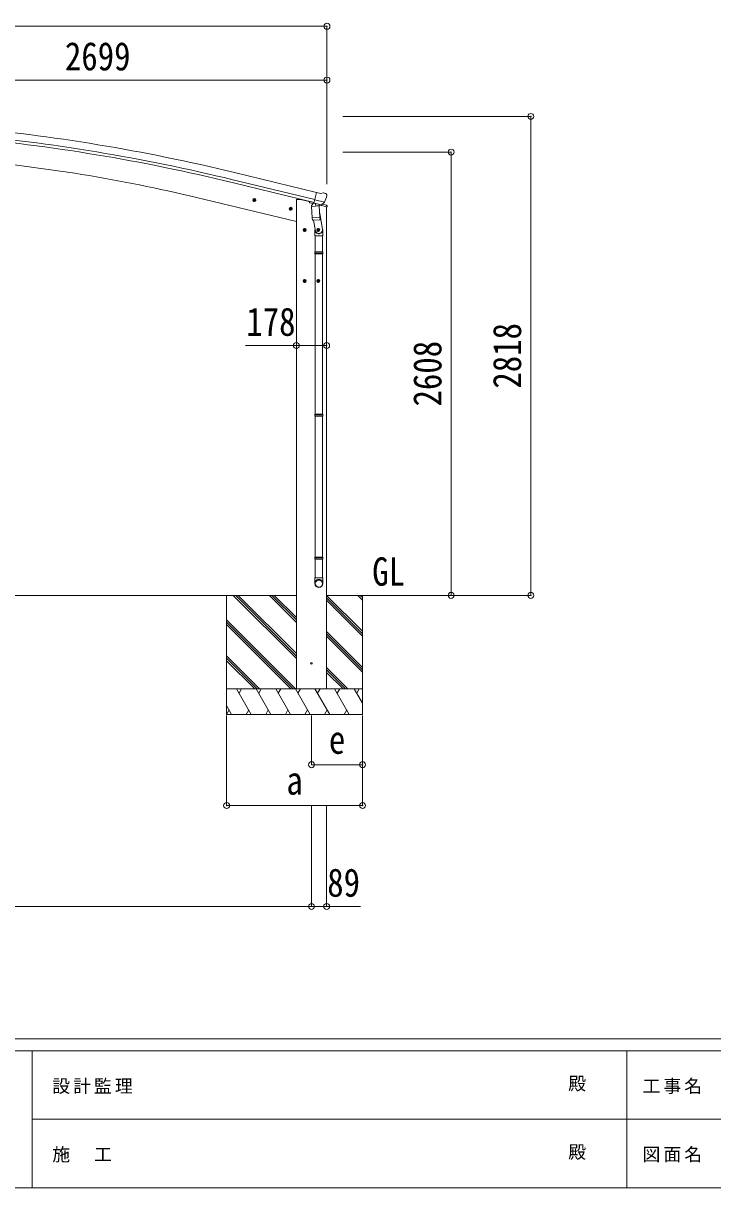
# Model space of a CAD drawing. Units: millimetres at full size, sheet at 1:35. Extents: x -9783 to 9892, y -6828 to 6752.
# Drawn here: x -4022 to 36, y -6828 to 23 of the extents above; entities that cross this region are included whole.
import ezdxf
from ezdxf.enums import TextEntityAlignment as Align

# ---------------------------------------------------------------- set-up
doc = ezdxf.new("R2010")
doc.units = ezdxf.units.MM
doc.header["$LTSCALE"] = 35
doc.header["$PDMODE"] = 32
doc.header["$PDSIZE"] = 35
for name, color, linetype, lineweight in [('0-0_0', 7, 'Continuous', 9), ('0-1_本体', 4, 'Continuous', 9), ('0-2_部品', 7, 'Continuous', 9), ('0-3_ELV2', 3, 'Continuous', 9), ('0-A_寸法', 6, 'Continuous', 9), ('F-0_240', 7, 'Continuous', 9)]:
    doc.layers.add(name, color=color, linetype=linetype, lineweight=lineweight)
doc.styles.add('ＭＳ ゴシック', font='')
doc.styles.get('ＭＳ ゴシック').set_extended_font_data('MS Gothic')

msp = doc.modelspace()

# ---------------------------------------------------------------- linework, layer by layer
at = {"layer": '0-0_0', "color": 6}
for p, q in [((-1034.4, -3343.17), (-1034.4, -525.17)), ((-1503.41, -735.17), (-1503.41, -3343.17))]:
    msp.add_line(p, q, dxfattribs=at)
at = {"layer": '0-0_0'}
for p, q in [((-2414.48, -3343.22), (-5600.65, -3343.22)), ((-2825.48, -3343.17), (-2825.48, -4043.17)), ((-2414.48, -3714.18), (-2785.5, -3343.17)), ((-2414.48, -3700.04), (-2771.36, -3343.17)), ((-2414.48, -3685.9), (-2757.21, -3343.17)), ((-2414.48, -3502.05), (-2573.37, -3343.17)), ((-2414.48, -3487.91), (-2559.22, -3343.17)), ((-2414.48, -3473.76), (-2545.08, -3343.17)), ((-1639.6, -3343.22), (-2236.48, -3343.22)), ((-2025.48, -3554.4), (-2236.48, -3343.4)), ((-2025.48, -3370.55), (-2052.87, -3343.17)), ((-2025.48, -3356.41), (-2038.72, -3343.17)), ((-2025.48, -3343.22), (-2025.48, -4043.17)), ((-2025.48, -3568.54), (-2236.48, -3357.54)), ((-2025.48, -3582.68), (-2236.48, -3371.68)), ((-2419.34, -3893.17), (-2825.48, -3487.03)), ((-2433.49, -3893.17), (-2825.48, -3501.17)), ((-2447.63, -3893.17), (-2825.48, -3515.31)), ((-2025.48, -3766.53), (-2236.48, -3555.53)), ((-2025.48, -3780.67), (-2236.48, -3569.67)), ((-2025.48, -3794.81), (-2236.48, -3583.81)), ((-2631.48, -3893.17), (-2825.48, -3699.16)), ((-2645.62, -3893.17), (-2825.48, -3713.3)), ((-2659.76, -3893.17), (-2825.48, -3727.45)), ((-2110.98, -3893.17), (-2236.48, -3767.66)), ((-2125.12, -3893.17), (-2236.48, -3781.8)), ((-2139.26, -3893.17), (-2236.48, -3795.95)), ((-2825.48, -3893.17), (-2025.48, -3893.17)), ((-2680.1, -4043.17), (-2766.7, -3893.17)), ((-2751.7, -3919.15), (-2736.7, -3893.17)), ((-2564.63, -4043.17), (-2651.23, -3893.17)), ((-2621.23, -3893.17), (-2636.23, -3919.15)), ((-2449.16, -4043.17), (-2535.76, -3893.17)), ((-2520.76, -3919.15), (-2505.76, -3893.17)), ((-2333.69, -4043.17), (-2420.29, -3893.17)), ((-2414.48, -3893.17), (-2236.48, -3893.17)), ((-2405.29, -3919.15), (-2390.29, -3893.17)), ((-2218.22, -4043.17), (-2304.82, -3893.17)), ((-2289.82, -3919.15), (-2274.82, -3893.17)), ((-2102.75, -4043.17), (-2189.35, -3893.17)), ((-2174.35, -3919.15), (-2159.35, -3893.17)), ((-2025.48, -3977), (-2073.89, -3893.17)), ((-2058.88, -3919.15), (-2043.88, -3893.17)), ((-2795.57, -4043.17), (-2825.48, -3991.36)), ((-2810.57, -4017.19), (-2825.48, -4043.02)), ((-2695.1, -4017.19), (-2710.1, -4043.17)), ((-2579.63, -4017.19), (-2594.63, -4043.17)), ((-2464.16, -4017.19), (-2479.16, -4043.17)), ((-2348.69, -4017.19), (-2363.69, -4043.17)), ((-2233.22, -4017.19), (-2248.22, -4043.17)), ((-2117.75, -4017.19), (-2132.75, -4043.17)), ((-2025.48, -4043.17), (-2825.48, -4043.17))]:
    msp.add_line(p, q, dxfattribs=at)
msp.add_circle((-2325.48, -3743.17), 5, dxfattribs=at)
at = {"layer": '0-1_本体'}
for p, q in [((-2295.96, -973.03), (-2778.83, -855.54)), ((-2309.96, -1031.37), (-2793.02, -913.88)), ((-2306.03, -1014.99), (-2789.04, -897.52)), ((-3002.57, -1001.99), (-2414.51, -1143.17)), ((-2414.48, -1013.17), (-2414.48, -3893.17)), ((-2414.48, -1013.17), (-2390.48, -1013.17)), ((-2338.48, -1025.66), (-2390.48, -1013.17)), ((-2236.48, -3893.17), (-2236.48, -1056.62))]:
    msp.add_line(p, q, dxfattribs=at)
at = {"layer": '0-1_本体', "color": 6}
msp.add_line((-2414.48, -1873.35), (-2236.48, -1873.35), dxfattribs=at)
at = {"layer": '0-1_本体'}
for centre, radius, start, end in [((-5391.41, -11597.42), 11054.98, 76.33027, 84.83134), ((-5391.41, -11597.42), 10994.98, 76.33027, 84.83026), ((-5391.41, -11597.42), 11011.82, 76.33027, 84.83026), ((-5157.58, -9997.68), 9250.23, 76.52809, 85.04475)]:
    msp.add_arc(centre, radius, start, end, dxfattribs=at)
at = {"layer": '0-2_部品'}
for p, q in [((-2651.99, -1019.4), (-2671.44, -1014.74)), ((-2669.01, -1015.32), (-2663.85, -1009.87)), ((-2666.88, -1022.51), (-2669.01, -1015.32)), ((-2664.05, -1026.79), (-2659.38, -1007.35)), ((-2663.85, -1009.87), (-2656.55, -1011.63)), ((-2656.55, -1011.63), (-2654.42, -1018.82)), ((-2338.48, -1024.42), (-2338.48, -1028.18)), ((-2248.72, -1029.93), (-2306.22, -1016.12)), ((-2269.72, -978.31), (-2295.65, -972.08)), ((-2269.72, -978.31), (-2256.46, -975.61)), ((-2241.98, -978.8), (-2255.16, -975.63)), ((-2238.88, -981.05), (-2235.02, -987.34)), ((-2234.66, -989.62), (-2234.94, -990.77)), ((-2438.06, -1070.77), (-2457.51, -1066.1)), ((-2455.08, -1066.68), (-2449.91, -1061.23)), ((-2452.95, -1073.88), (-2455.08, -1066.68)), ((-2450.12, -1078.15), (-2445.45, -1058.71)), ((-2449.91, -1061.23), (-2442.62, -1062.99)), ((-2442.62, -1062.99), (-2440.48, -1070.18)), ((-2315.23, -1037.71), (-2334.64, -1033.05)), ((-2325.71, -1055.13), (-2280.02, -1051.94)), ((-2321.03, -1121.97), (-2325.71, -1055.13)), ((-2311.29, -1033.36), (-2324.6, -1048.68)), ((-2324.6, -1048.68), (-2324.16, -1055.02)), ((-2310.34, -1033.3), (-2311.29, -1033.36)), ((-2307.26, -1035.77), (-2308.79, -1035.4)), ((-2270.56, -1044.58), (-2307.26, -1035.77)), ((-2301.31, -1037.59), (-2300.29, -1052.2)), ((-2273.1, -1046.59), (-2298.91, -1053.02)), ((-2281.79, -1048.76), (-2281.56, -1052.04)), ((-2280.02, -1051.94), (-2275.34, -1118.77)), ((-2277.07, -1094.01), (-2261.16, -1190.18)), ((-2268.28, -1045.41), (-2275.8, -1043.6)), ((-2233.92, -1057.23), (-2275.62, -1047.22)), ((-2272.4, -1044.81), (-2272.34, -1045.55)), ((-2269.03, -1044.95), (-2270.56, -1044.58)), ((-2265.57, -1044.84), (-2249.19, -1030.35)), ((-2261.61, -1041.32), (-2236.22, -1047.42)), ((-2233.92, -1050.34), (-2233.92, -1057.23)), ((-2321.03, -1121.97), (-2275.34, -1118.77)), ((-2321.02, -1121.97), (-2320.13, -1134.66)), ((-2276.33, -1133.38), (-2318.02, -1136.29)), ((-2312.6, -1135.91), (-2301.87, -1199.5)), ((-2274.48, -1131.24), (-2275.36, -1118.77)), ((-2274.88, -1132.6), (-2274.88, -1132.6)), ((-2375.48, -1193.41), (-2355.48, -1193.41)), ((-2371.98, -1189.66), (-2365.48, -1185.9)), ((-2365.48, -1203.41), (-2365.48, -1183.41)), ((-2365.48, -1185.9), (-2358.98, -1189.66)), ((-2358.98, -1197.16), (-2365.48, -1200.92)), ((-2358.98, -1189.66), (-2358.98, -1197.16)), ((-2305.01, -1192.68), (-2305.01, -1227.34)), ((-2305.01, -1227.34), (-2259.01, -1227.34)), ((-2303.01, -1227.34), (-2303.01, -1321.34)), ((-2295.48, -1193.41), (-2275.48, -1193.41)), ((-2291.98, -1189.66), (-2285.48, -1185.9)), ((-2285.48, -1203.41), (-2285.48, -1183.41)), ((-2285.48, -1185.9), (-2278.98, -1189.66)), ((-2278.98, -1197.16), (-2285.48, -1200.92)), ((-2278.98, -1189.66), (-2278.98, -1197.16)), ((-2261.01, -1227.34), (-2261.01, -1321.34)), ((-2259.01, -1227.34), (-2259.01, -1192.99)), ((-2305.01, -1323.34), (-2304.01, -1321.34)), ((-2305.01, -1323.34), (-2259.01, -1323.34)), ((-2305.01, -1323.34), (-2305.01, -1331.34)), ((-2305.01, -1331.34), (-2259.01, -1331.34)), ((-2305.01, -1331.34), (-2304.01, -1333.34)), ((-2304.01, -1321.34), (-2260.01, -1321.34)), ((-2304.01, -1333.34), (-2260.01, -1333.34)), ((-2303.01, -1333.34), (-2303.01, -2277.53)), ((-2261.01, -1333.34), (-2261.01, -2277.53)), ((-2259.01, -1323.34), (-2260.01, -1321.34)), ((-2375.48, -1493.41), (-2355.48, -1493.41)), ((-2371.98, -1489.66), (-2365.48, -1485.9)), ((-2365.48, -1503.41), (-2365.48, -1483.41)), ((-2365.48, -1485.9), (-2358.98, -1489.66)), ((-2358.98, -1497.16), (-2365.48, -1500.92)), ((-2358.98, -1489.66), (-2358.98, -1497.16)), ((-2295.48, -1493.41), (-2275.48, -1493.41)), ((-2291.98, -1489.66), (-2285.48, -1485.9)), ((-2285.48, -1503.41), (-2285.48, -1483.41)), ((-2285.48, -1485.9), (-2278.98, -1489.66)), ((-2278.98, -1497.16), (-2285.48, -1500.92)), ((-2278.98, -1489.66), (-2278.98, -1497.16)), ((-2305.01, -2279.53), (-2304.01, -2277.53)), ((-2305.01, -2279.53), (-2259.01, -2279.53)), ((-2305.01, -2279.53), (-2305.01, -2287.53)), ((-2305.01, -2287.53), (-2259.01, -2287.53)), ((-2305.01, -2287.53), (-2304.01, -2289.53)), ((-2304.01, -2277.53), (-2260.01, -2277.53)), ((-2304.01, -2289.53), (-2260.01, -2289.53)), ((-2303.01, -2289.53), (-2303.01, -3117.71)), ((-2261.01, -2289.53), (-2261.01, -3117.71)), ((-2259.01, -2279.53), (-2260.01, -2277.53)), ((-2305.01, -3119.71), (-2304.01, -3117.71)), ((-2305.01, -3119.71), (-2259.01, -3119.71)), ((-2305.01, -3119.71), (-2305.01, -3127.71)), ((-2305.01, -3127.71), (-2259.01, -3127.71)), ((-2305.01, -3127.71), (-2304.01, -3129.71)), ((-2304.01, -3117.71), (-2260.01, -3117.71)), ((-2304.01, -3129.71), (-2260.01, -3129.71)), ((-2303.01, -3129.71), (-2303.01, -3239.71)), ((-2261.01, -3129.71), (-2261.01, -3239.71)), ((-2259.01, -3119.71), (-2260.01, -3117.71)), ((-2305.01, -3273.85), (-2305.01, -3239.71)), ((-2305.01, -3239.71), (-2259.01, -3239.71)), ((-2259.01, -3273.85), (-2259.01, -3239.71))]:
    msp.add_line(p, q, dxfattribs=at)
for points in [[(-2654.42, -1018.82), (-2659.58, -1024.27), (-2666.88, -1022.51)], [(-2301.08, -1037.53), (-2310.8, -1035.2), (-2295.65, -972.08)], [(-2440.48, -1070.18), (-2445.65, -1075.63), (-2452.95, -1073.88)], [(-2301.08, -1037.53), (-2300.84, -1037.68), (-2276.07, -1043.63), (-2275.8, -1043.6)], [(-2248.44, -1029.35), (-2249.03, -1030.2), (-2249.19, -1030.35)], [(-2365.48, -1200.92), (-2371.98, -1197.16), (-2371.98, -1189.66)], [(-2285.48, -1200.92), (-2291.98, -1197.16), (-2291.98, -1189.66)], [(-2259.01, -1323.34), (-2259.01, -1331.34), (-2260.01, -1333.34)], [(-2365.48, -1500.92), (-2371.98, -1497.16), (-2371.98, -1489.66)], [(-2285.48, -1500.92), (-2291.98, -1497.16), (-2291.98, -1489.66)], [(-2259.01, -2279.53), (-2259.01, -2287.53), (-2260.01, -2289.53)], [(-2259.01, -3119.71), (-2259.01, -3127.71), (-2260.01, -3129.71)]]:
    msp.add_lwpolyline(points, dxfattribs=at)
for centre, radius in [((-2661.72, -1017.07), 8.5), ((-2661.72, -1017.07), 7.7), ((-2661.72, -1017.07), 6.5), ((-2447.78, -1068.43), 8.5), ((-2447.78, -1068.43), 7.7), ((-2447.78, -1068.43), 6.5), ((-2365.48, -1193.41), 8.5), ((-2365.48, -1193.41), 7.7), ((-2365.48, -1193.41), 6.5), ((-2285.48, -1193.41), 8.5), ((-2285.48, -1193.41), 7.7), ((-2285.48, -1193.41), 6.5), ((-2365.48, -1493.41), 8.5), ((-2365.48, -1493.41), 7.7), ((-2365.48, -1493.41), 6.5), ((-2285.48, -1493.41), 8.5), ((-2285.48, -1493.41), 7.7), ((-2285.48, -1493.41), 6.5)]:
    msp.add_circle(centre, radius, dxfattribs=at)
at = {"layer": '0-2_部品', "color": 4}
msp.add_circle((-2325.48, -3743.17), 4.5, dxfattribs=at)
at = {"layer": '0-2_部品'}
for centre, radius, start, end in [((-2255.86, -978.55), 3, 76.5, 101.5), ((-2431.74, -943.52), 202.4, 334.90875, 346.5), ((-2243.14, -983.66), 5, 31.5, 76.5), ((-2333.48, -1028.18), 5, 180, 256.5), ((-2308.67, -1034.91), 0.5, 221.23754, 256.5), ((-2301.91, -1037.67), 0.604, 7.79405, 79.40158), ((-2299.27, -1052.05), 1.03, 188.03431, 289.96103), ((-2273.34, -1045.62), 1, 284, 4), ((-2271.9, -1044.77), 0.5, 76.5, 184), ((-2268.91, -1044.46), 0.5, 256.5, 291.76246), ((-2236.92, -1050.34), 3, 0, 76.5), ((-2318.16, -1134.3), 2, 190.53157, 274), ((-2276.47, -1131.38), 2, 274, 322.59038), ((-2276.43, -1131.41), 1.95, 322.52234, 4.95983), ((-2289.01, -1192.99), 30, 0, 2.54858)]:
    msp.add_arc(centre, radius, start, end, dxfattribs=at)
for centre, major_axis, ratio, start_param, end_param in [((-2237.58, -988.91), (1.57, -2.57), 0.99628, 0.7835347, 1.5707963), ((-2267.58, -1042.48), (0.73, -2.92), 0.997631, 5.8041905, 5.8929484), ((-2267.61, -1042.36), (-2.63, 3.16), 0.650902, 2.1145521, 2.1873627), ((-2267.55, -1042.58), (0.73, -2.92), 0.997631, 5.965759, 6.7621801), ((-2282.01, -1192.68), (-23, 0), 0.996195, 6.0000678, 10.0103449), ((-2282.01, -1192.68), (-21, 0), 0.996195, 0.3319459, 3.3482706), ((-2282.01, -3272.11), (23, 0), 0.996195, 6.2831853, 9.424778), ((-2282.01, -3273.85), (23, 0), 0.996195, 6.2831853, 9.424778), ((-2282.01, -3273.85), (0, -23.43), 0.981806, 4.712389, 7.8539816)]:
    msp.add_ellipse(centre, major_axis=major_axis, ratio=ratio, start_param=start_param, end_param=end_param, dxfattribs=at)
msp.add_ellipse((-2282.01, -3273.85), major_axis=(-21, 0), ratio=0.996195, dxfattribs=at)
at = {"layer": '0-3_ELV2', "color": 6}
for p, q in [((-7559.38, -5173.32), (-2325.35, -5173.32)), ((-2325.35, -5173.32), (-2236.35, -5173.32))]:
    msp.add_line(p, q, dxfattribs=at)
at = {"layer": '0-A_寸法'}
for p, q in [((-7648.53, 5.19), (-2234.53, 5.19)), ((-2234.53, 5.19), (-2234.53, -311.43)), ((-2234.53, -311.43), (-4933.53, -311.43)), ((-2234.53, -311.43), (-2234.53, -311.43)), ((-2234.53, -311.43), (-2234.53, -923.19)), ((-1034.4, -525.17), (-2140.68, -525.17)), ((-1503.41, -735.17), (-2140.68, -735.17)), ((-2414.48, -1873.35), (-2714.48, -1873.35)), ((-1503.41, -3343.17), (-1832.24, -3343.17)), ((-1034.4, -3343.17), (-1503.41, -3343.17)), ((-2824.95, -4579.54), (-2824.95, -4050.59)), ((-2325.2, -4339.56), (-2325.2, -4050.59)), ((-2024.95, -4579.54), (-2024.95, -4050.59)), ((-2024.95, -4339.56), (-2024.95, -4050.59)), ((-2325.2, -4339.56), (-2024.95, -4339.56)), ((-2024.95, -4579.54), (-2824.95, -4579.54)), ((-2325.35, -5173.32), (-2325.35, -4579.54)), ((-2236.35, -5173.32), (-2236.35, -4579.54)), ((-2236.35, -5173.32), (-2036.35, -5173.32))]:
    msp.add_line(p, q, dxfattribs=at)
for p in [(-2234.53, 5.19), (-2234.53, -311.43), (-1034.4, -525.17), (-1503.41, -735.17), (-2414.48, -1873.35), (-2236.48, -1873.35), (-1503.41, -3343.17), (-1034.4, -3343.17), (-2325.2, -4339.56), (-2024.95, -4339.56), (-2824.95, -4579.54), (-2024.95, -4579.54), (-2325.35, -5173.32), (-2236.35, -5173.32)]:
    msp.add_point(p, dxfattribs=at)
at = {"layer": 'F-0_240', "color": 5}
for p, q in [((-9783.03, -5953.1), (9396.97, -5953.1)), ((-9783.03, -6023.1), (6285.75, -6023.1)), ((-3969.25, -6023.1), (-3969.25, -6828.1)), ((-469.25, -6023.1), (-469.25, -6828.1)), ((-3969.25, -6425.6), (3205.75, -6425.6)), ((-9783.03, -6828.1), (9396.97, -6828.1))]:
    msp.add_line(p, q, dxfattribs=at)

# ---------------------------------------------------------------- texts
at = {"layer": '0-0_0', "style": 'ＭＳ ゴシック', "width": 0.85}
msp.add_text('GL', height=166.8, dxfattribs=at).set_placement((-1967.9, -3336.23), align=Align.BOTTOM_LEFT)
at = {"layer": '0-A_寸法', "color": 7, "style": 'ＭＳ ゴシック', "width": 0.85}
for s, p in [('2699', (-3776.53, -304.43)), ('178', (-2708.86, -1866.35)), ('e', (-2223.08, -4325.19)), ('a', (-2473.08, -4565.16)), ('89', (-2232.6, -5166.32))]:
    msp.add_text(s, height=166.8, dxfattribs=at).set_placement(p, align=Align.BOTTOM_LEFT)
for s, p in [('2818', (-1041.4, -2126.67)), ('2608', (-1510.41, -2231.67))]:
    msp.add_text(s, height=166.8, rotation=90, dxfattribs=at).set_placement(p, align=Align.BOTTOM_LEFT)
at = {"layer": 'F-0_240', "style": 'ＭＳ ゴシック'}
for p in [(-814.24, -6276.85), (-814.24, -6679.35)]:
    msp.add_text('殿', height=76.98, dxfattribs=at).set_placement(p, align=Align.BOTTOM_LEFT)
at = {"layer": 'F-0_240', "char_height": 76.98, "attachment_point": 7, "style": 'ＭＳ ゴシック'}
for s, insert in [('\\T1.17;設計監理', (-3851.04, -6276.85)), ('\\T1.17;工事名', (-376.96, -6276.85)), ('\\T1.17;施\u3000工', (-3851.04, -6679.35)), ('\\T1.17;図面名', (-376.96, -6679.35))]:
    msp.add_mtext(s, dxfattribs=dict(at, insert=insert))

doc.saveas('drawing.dxf')
